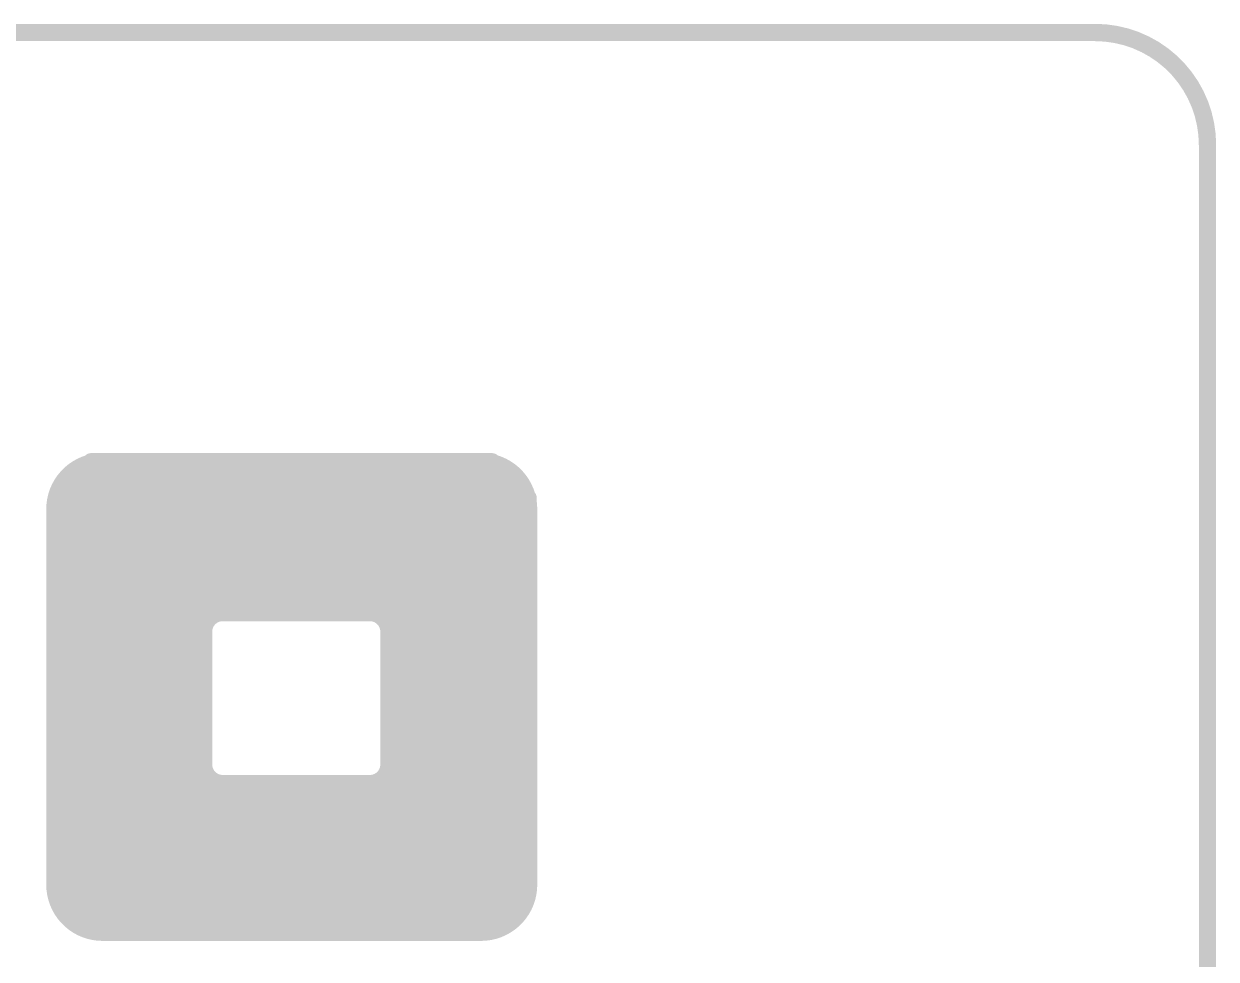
# Model space of a CAD drawing. Extents: x 100 to 156, y 84.7 to 174.
# Drawn here: x 149.06 to 155.95, y 89.74 to 95.15 of the extents above; entities that cross this region are included whole.
import ezdxf

# ---------------------------------------------------------------- set-up
doc = ezdxf.new("R2010")
doc.units = 0
doc.layers.get('0').update_dxf_attribs({"linetype": 'CONTINUOUS'})
doc.layers.add('MASK-BOTTOM_PHO', color=4, linetype='CONTINUOUS')
doc.layers.add('SILK-BOTTOM_PHO', color=5, linetype='CONTINUOUS')

# ---------------------------------------------------------------- blocks, each defined once
blk = doc.blocks.new('ROUND_1')
at = {"const_width": 0.050038}
blk.add_lwpolyline([(-0.025018, 0, 1), (0.025018, 0, 1)], format="xyb", close=True, dxfattribs=at)

msp = doc.modelspace()

# ---------------------------------------------------------------- linework, layer by layer
at = {"layer": 'MASK-BOTTOM_PHO', "const_width": 0.100076}
for points in [[(155.24988, 95.099886), (100.65004, 95.099886)], [(155.90012, 85.350096), (155.90012, 94.4499)], [(149.449536, 92.61856), (151.764746, 92.61856)], [(149.514306, 92.620084), (151.702516, 92.620084)], [(149.379686, 92.54871), (151.856186, 92.54871)], [(149.31009, 92.479114), (151.911304, 92.479114)], [(149.239732, 90.17381), (149.239732, 92.34551)], [(149.31009, 92.409264), (151.974042, 92.409264)], [(151.97709, 92.34551), (151.97709, 90.17381)], [(149.24024, 92.339414), (151.974042, 92.339414)], [(149.24024, 92.269818), (151.974042, 92.269818)], [(149.24024, 92.199968), (151.974042, 92.199968)], [(149.24024, 92.130372), (151.974042, 92.130372)], [(149.24024, 92.060522), (151.974042, 92.060522)], [(149.24024, 91.990926), (151.974042, 91.990926)], [(149.24024, 91.921076), (151.974042, 91.921076)], [(149.24024, 91.85148), (151.974042, 91.85148)], [(149.24024, 91.78163), (151.974042, 91.78163)], [(150.208996, 91.747086), (151.06015, 91.747086)], [(149.24024, 91.71178), (150.09114, 91.71178)], [(151.192992, 91.71178), (151.974042, 91.71178)], [(149.24024, 91.642184), (150.09114, 91.642184)], [(150.099014, 90.8685), (150.099014, 91.637104)], [(151.169878, 91.637104), (151.169878, 90.8685)], [(151.192992, 91.642184), (151.974042, 91.642184)], [(149.24024, 91.572334), (150.09114, 91.572334)], [(151.192992, 91.572334), (151.974042, 91.572334)], [(149.24024, 91.502738), (150.09114, 91.502738)], [(151.192992, 91.502738), (151.974042, 91.502738)], [(149.24024, 91.432888), (150.09114, 91.432888)], [(151.192992, 91.432888), (151.974042, 91.432888)], [(149.24024, 91.363292), (150.09114, 91.363292)], [(151.192992, 91.363292), (151.974042, 91.363292)], [(149.24024, 91.293442), (150.09114, 91.293442)], [(151.192992, 91.293442), (151.974042, 91.293442)], [(149.24024, 91.223846), (150.09114, 91.223846)], [(151.192992, 91.223846), (151.974042, 91.223846)], [(149.24024, 91.153996), (150.09114, 91.153996)], [(151.192992, 91.153996), (151.974042, 91.153996)], [(149.24024, 91.084146), (150.09114, 91.084146)], [(151.192992, 91.084146), (151.974042, 91.084146)], [(149.24024, 91.01455), (150.09114, 91.01455)], [(151.192992, 91.01455), (151.974042, 91.01455)], [(149.24024, 90.9447), (150.09114, 90.9447)], [(151.192992, 90.9447), (151.974042, 90.9447)], [(149.24024, 90.875104), (150.09114, 90.875104)], [(151.192992, 90.875104), (151.974042, 90.875104)], [(149.24024, 90.805254), (150.09114, 90.805254)], [(151.192992, 90.805254), (151.974042, 90.805254)], [(149.24024, 90.735658), (151.974042, 90.735658)], [(151.06015, 90.758518), (150.208996, 90.758518)], [(149.24024, 90.665808), (151.974042, 90.665808)], [(149.24024, 90.595958), (151.974042, 90.595958)], [(149.24024, 90.526362), (151.974042, 90.526362)], [(149.24024, 90.456512), (151.974042, 90.456512)], [(149.24024, 90.386916), (151.974042, 90.386916)], [(149.24024, 90.317066), (151.974042, 90.317066)], [(149.24024, 90.24747), (151.974042, 90.24747)], [(149.24024, 90.17762), (151.974042, 90.17762)], [(149.31009, 90.108024), (151.949658, 90.108024)], [(149.31009, 90.038174), (151.904192, 90.038174)], [(149.379686, 89.968324), (151.850852, 89.968324)], [(151.702516, 89.899236), (149.514306, 89.899236)], [(149.519132, 89.898728), (151.696928, 89.898728)]]:
    msp.add_lwpolyline(points, dxfattribs=at)
for points in [[(155.90012, 94.4499, 0.4142145), (155.24988, 95.099886)], [(149.514306, 92.620084, 0.4142136), (149.239732, 92.34551)], [(151.97709, 92.34551, 0.4142136), (151.702516, 92.620084)], [(150.208996, 91.747086, 0.4142136), (150.099014, 91.637104)], [(151.169878, 91.637104, 0.4142189), (151.06015, 91.747086)], [(150.099014, 90.8685, 0.4142136), (150.208996, 90.758518)], [(151.06015, 90.758518, 0.4142189), (151.169878, 90.8685)], [(149.239732, 90.17381, 0.4142136), (149.514306, 89.899236)], [(151.702516, 89.899236, 0.4142136), (151.97709, 90.17381)]]:
    msp.add_lwpolyline(points, format="xyb", dxfattribs=at)
at = {"layer": 'SILK-BOTTOM_PHO', "const_width": 0.100076}
for points in [[(155.24988, 95.099886), (100.65004, 95.099886)], [(155.90012, 85.350096), (155.90012, 94.4499)], [(149.449536, 92.61856), (151.764746, 92.61856)], [(149.514306, 92.620084), (151.702516, 92.620084)], [(149.379686, 92.54871), (151.856186, 92.54871)], [(149.31009, 92.479114), (151.911304, 92.479114)], [(149.239732, 90.17381), (149.239732, 92.34551)], [(149.31009, 92.409264), (151.974042, 92.409264)], [(151.97709, 92.34551), (151.97709, 90.17381)], [(149.24024, 92.339414), (151.974042, 92.339414)], [(149.24024, 92.269818), (151.974042, 92.269818)], [(149.24024, 92.199968), (151.974042, 92.199968)], [(149.24024, 92.130372), (151.974042, 92.130372)], [(149.24024, 92.060522), (151.974042, 92.060522)], [(149.24024, 91.990926), (151.974042, 91.990926)], [(149.24024, 91.921076), (151.974042, 91.921076)], [(149.24024, 91.85148), (151.974042, 91.85148)], [(149.24024, 91.78163), (151.974042, 91.78163)], [(150.208996, 91.747086), (151.06015, 91.747086)], [(149.24024, 91.71178), (150.09114, 91.71178)], [(151.192992, 91.71178), (151.974042, 91.71178)], [(149.24024, 91.642184), (150.09114, 91.642184)], [(150.099014, 90.8685), (150.099014, 91.637104)], [(151.169878, 91.637104), (151.169878, 90.8685)], [(151.192992, 91.642184), (151.974042, 91.642184)], [(149.24024, 91.572334), (150.09114, 91.572334)], [(151.192992, 91.572334), (151.974042, 91.572334)], [(149.24024, 91.502738), (150.09114, 91.502738)], [(151.192992, 91.502738), (151.974042, 91.502738)], [(149.24024, 91.432888), (150.09114, 91.432888)], [(151.192992, 91.432888), (151.974042, 91.432888)], [(149.24024, 91.363292), (150.09114, 91.363292)], [(151.192992, 91.363292), (151.974042, 91.363292)], [(149.24024, 91.293442), (150.09114, 91.293442)], [(151.192992, 91.293442), (151.974042, 91.293442)], [(149.24024, 91.223846), (150.09114, 91.223846)], [(151.192992, 91.223846), (151.974042, 91.223846)], [(149.24024, 91.153996), (150.09114, 91.153996)], [(151.192992, 91.153996), (151.974042, 91.153996)], [(149.24024, 91.084146), (150.09114, 91.084146)], [(151.192992, 91.084146), (151.974042, 91.084146)], [(149.24024, 91.01455), (150.09114, 91.01455)], [(151.192992, 91.01455), (151.974042, 91.01455)], [(149.24024, 90.9447), (150.09114, 90.9447)], [(151.192992, 90.9447), (151.974042, 90.9447)], [(149.24024, 90.875104), (150.09114, 90.875104)], [(151.192992, 90.875104), (151.974042, 90.875104)], [(149.24024, 90.805254), (150.09114, 90.805254)], [(151.192992, 90.805254), (151.974042, 90.805254)], [(149.24024, 90.735658), (151.974042, 90.735658)], [(151.06015, 90.758518), (150.208996, 90.758518)], [(149.24024, 90.665808), (151.974042, 90.665808)], [(149.24024, 90.595958), (151.974042, 90.595958)], [(149.24024, 90.526362), (151.974042, 90.526362)], [(149.24024, 90.456512), (151.974042, 90.456512)], [(149.24024, 90.386916), (151.974042, 90.386916)], [(149.24024, 90.317066), (151.974042, 90.317066)], [(149.24024, 90.24747), (151.974042, 90.24747)], [(149.24024, 90.17762), (151.974042, 90.17762)], [(149.31009, 90.108024), (151.949658, 90.108024)], [(149.31009, 90.038174), (151.904192, 90.038174)], [(149.379686, 89.968324), (151.850852, 89.968324)], [(151.702516, 89.899236), (149.514306, 89.899236)], [(149.519132, 89.898728), (151.696928, 89.898728)]]:
    msp.add_lwpolyline(points, dxfattribs=at)
for points in [[(155.90012, 94.4499, 0.4142145), (155.24988, 95.099886)], [(149.514306, 92.620084, 0.4142136), (149.239732, 92.34551)], [(151.97709, 92.34551, 0.4142136), (151.702516, 92.620084)], [(150.208996, 91.747086, 0.4142136), (150.099014, 91.637104)], [(151.169878, 91.637104, 0.4142189), (151.06015, 91.747086)], [(150.099014, 90.8685, 0.4142136), (150.208996, 90.758518)], [(151.06015, 90.758518, 0.4142189), (151.169878, 90.8685)], [(149.239732, 90.17381, 0.4142136), (149.514306, 89.899236)], [(151.702516, 89.899236, 0.4142136), (151.97709, 90.17381)]]:
    msp.add_lwpolyline(points, format="xyb", dxfattribs=at)

# ---------------------------------------------------------------- block references
at = {"layer": 'MASK-BOTTOM_PHO'}
for p in [(155.24988, 95.099886), (155.24988, 95.099886), (155.90012, 94.4499), (155.90012, 94.4499), (149.449536, 92.61856), (149.514306, 92.620084), (149.514306, 92.620084), (151.702516, 92.620084), (151.702516, 92.620084), (151.764746, 92.61856), (149.379686, 92.54871), (151.856186, 92.54871), (149.31009, 92.479114), (151.911304, 92.479114), (149.239732, 92.34551), (149.239732, 92.34551), (149.31009, 92.409264), (151.974042, 92.409264), (151.97709, 92.34551), (151.97709, 92.34551), (149.24024, 92.339414), (151.974042, 92.339414), (149.24024, 92.269818), (151.974042, 92.269818), (149.24024, 92.199968), (151.974042, 92.199968), (149.24024, 92.130372), (151.974042, 92.130372), (149.24024, 92.060522), (151.974042, 92.060522), (149.24024, 91.990926), (151.974042, 91.990926), (149.24024, 91.921076), (151.974042, 91.921076), (149.24024, 91.85148), (151.974042, 91.85148), (149.24024, 91.78163), (150.208996, 91.747086), (150.208996, 91.747086), (151.06015, 91.747086), (151.06015, 91.747086), (151.974042, 91.78163), (149.24024, 91.71178), (150.09114, 91.71178), (151.192992, 91.71178), (151.974042, 91.71178), (149.24024, 91.642184), (150.09114, 91.642184), (150.099014, 91.637104), (150.099014, 91.637104), (151.169878, 91.637104), (151.169878, 91.637104), (151.192992, 91.642184), (151.974042, 91.642184), (149.24024, 91.572334), (150.09114, 91.572334), (151.192992, 91.572334), (151.974042, 91.572334), (149.24024, 91.502738), (150.09114, 91.502738), (151.192992, 91.502738), (151.974042, 91.502738), (149.24024, 91.432888), (150.09114, 91.432888), (151.192992, 91.432888), (151.974042, 91.432888), (149.24024, 91.363292), (150.09114, 91.363292), (151.192992, 91.363292), (151.974042, 91.363292), (149.24024, 91.293442), (150.09114, 91.293442), (151.192992, 91.293442), (151.974042, 91.293442), (149.24024, 91.223846), (150.09114, 91.223846), (151.192992, 91.223846), (151.974042, 91.223846), (149.24024, 91.153996), (150.09114, 91.153996), (151.192992, 91.153996), (151.974042, 91.153996), (149.24024, 91.084146), (150.09114, 91.084146), (151.192992, 91.084146), (151.974042, 91.084146), (149.24024, 91.01455), (150.09114, 91.01455), (151.192992, 91.01455), (151.974042, 91.01455), (149.24024, 90.9447), (150.09114, 90.9447), (151.192992, 90.9447), (151.974042, 90.9447), (149.24024, 90.875104), (150.09114, 90.875104), (150.099014, 90.8685), (150.099014, 90.8685), (151.169878, 90.8685), (151.169878, 90.8685), (151.192992, 90.875104), (151.974042, 90.875104), (149.24024, 90.805254), (150.09114, 90.805254), (151.192992, 90.805254), (151.974042, 90.805254), (149.24024, 90.735658), (150.208996, 90.758518), (150.208996, 90.758518), (151.06015, 90.758518), (151.06015, 90.758518), (151.974042, 90.735658), (149.24024, 90.665808), (151.974042, 90.665808), (149.24024, 90.595958), (151.974042, 90.595958), (149.24024, 90.526362), (151.974042, 90.526362), (149.24024, 90.456512), (151.974042, 90.456512), (149.24024, 90.386916), (151.974042, 90.386916), (149.24024, 90.317066), (151.974042, 90.317066), (149.24024, 90.24747), (151.974042, 90.24747), (149.239732, 90.17381), (149.239732, 90.17381), (149.24024, 90.17762), (151.974042, 90.17762), (151.97709, 90.17381), (151.97709, 90.17381), (149.31009, 90.108024), (151.949658, 90.108024), (149.31009, 90.038174), (151.904192, 90.038174), (149.379686, 89.968324), (151.850852, 89.968324), (149.514306, 89.899236), (149.514306, 89.899236), (149.519132, 89.898728), (151.696928, 89.898728), (151.702516, 89.899236), (151.702516, 89.899236)]:
    msp.add_blockref('ROUND_1', p, dxfattribs=at)
at = {"layer": 'SILK-BOTTOM_PHO'}
for p in [(155.24988, 95.099886), (155.24988, 95.099886), (155.90012, 94.4499), (155.90012, 94.4499), (149.449536, 92.61856), (149.514306, 92.620084), (149.514306, 92.620084), (151.702516, 92.620084), (151.702516, 92.620084), (151.764746, 92.61856), (149.379686, 92.54871), (151.856186, 92.54871), (149.31009, 92.479114), (151.911304, 92.479114), (149.239732, 92.34551), (149.239732, 92.34551), (149.31009, 92.409264), (151.974042, 92.409264), (151.97709, 92.34551), (151.97709, 92.34551), (149.24024, 92.339414), (151.974042, 92.339414), (149.24024, 92.269818), (151.974042, 92.269818), (149.24024, 92.199968), (151.974042, 92.199968), (149.24024, 92.130372), (151.974042, 92.130372), (149.24024, 92.060522), (151.974042, 92.060522), (149.24024, 91.990926), (151.974042, 91.990926), (149.24024, 91.921076), (151.974042, 91.921076), (149.24024, 91.85148), (151.974042, 91.85148), (149.24024, 91.78163), (150.208996, 91.747086), (150.208996, 91.747086), (151.06015, 91.747086), (151.06015, 91.747086), (151.974042, 91.78163), (149.24024, 91.71178), (150.09114, 91.71178), (151.192992, 91.71178), (151.974042, 91.71178), (149.24024, 91.642184), (150.09114, 91.642184), (150.099014, 91.637104), (150.099014, 91.637104), (151.169878, 91.637104), (151.169878, 91.637104), (151.192992, 91.642184), (151.974042, 91.642184), (149.24024, 91.572334), (150.09114, 91.572334), (151.192992, 91.572334), (151.974042, 91.572334), (149.24024, 91.502738), (150.09114, 91.502738), (151.192992, 91.502738), (151.974042, 91.502738), (149.24024, 91.432888), (150.09114, 91.432888), (151.192992, 91.432888), (151.974042, 91.432888), (149.24024, 91.363292), (150.09114, 91.363292), (151.192992, 91.363292), (151.974042, 91.363292), (149.24024, 91.293442), (150.09114, 91.293442), (151.192992, 91.293442), (151.974042, 91.293442), (149.24024, 91.223846), (150.09114, 91.223846), (151.192992, 91.223846), (151.974042, 91.223846), (149.24024, 91.153996), (150.09114, 91.153996), (151.192992, 91.153996), (151.974042, 91.153996), (149.24024, 91.084146), (150.09114, 91.084146), (151.192992, 91.084146), (151.974042, 91.084146), (149.24024, 91.01455), (150.09114, 91.01455), (151.192992, 91.01455), (151.974042, 91.01455), (149.24024, 90.9447), (150.09114, 90.9447), (151.192992, 90.9447), (151.974042, 90.9447), (149.24024, 90.875104), (150.09114, 90.875104), (150.099014, 90.8685), (150.099014, 90.8685), (151.169878, 90.8685), (151.169878, 90.8685), (151.192992, 90.875104), (151.974042, 90.875104), (149.24024, 90.805254), (150.09114, 90.805254), (151.192992, 90.805254), (151.974042, 90.805254), (149.24024, 90.735658), (150.208996, 90.758518), (150.208996, 90.758518), (151.06015, 90.758518), (151.06015, 90.758518), (151.974042, 90.735658), (149.24024, 90.665808), (151.974042, 90.665808), (149.24024, 90.595958), (151.974042, 90.595958), (149.24024, 90.526362), (151.974042, 90.526362), (149.24024, 90.456512), (151.974042, 90.456512), (149.24024, 90.386916), (151.974042, 90.386916), (149.24024, 90.317066), (151.974042, 90.317066), (149.24024, 90.24747), (151.974042, 90.24747), (149.239732, 90.17381), (149.239732, 90.17381), (149.24024, 90.17762), (151.974042, 90.17762), (151.97709, 90.17381), (151.97709, 90.17381), (149.31009, 90.108024), (151.949658, 90.108024), (149.31009, 90.038174), (151.904192, 90.038174), (149.379686, 89.968324), (151.850852, 89.968324), (149.514306, 89.899236), (149.514306, 89.899236), (149.519132, 89.898728), (151.696928, 89.898728), (151.702516, 89.899236), (151.702516, 89.899236)]:
    msp.add_blockref('ROUND_1', p, dxfattribs=at)

doc.saveas('drawing.dxf')
